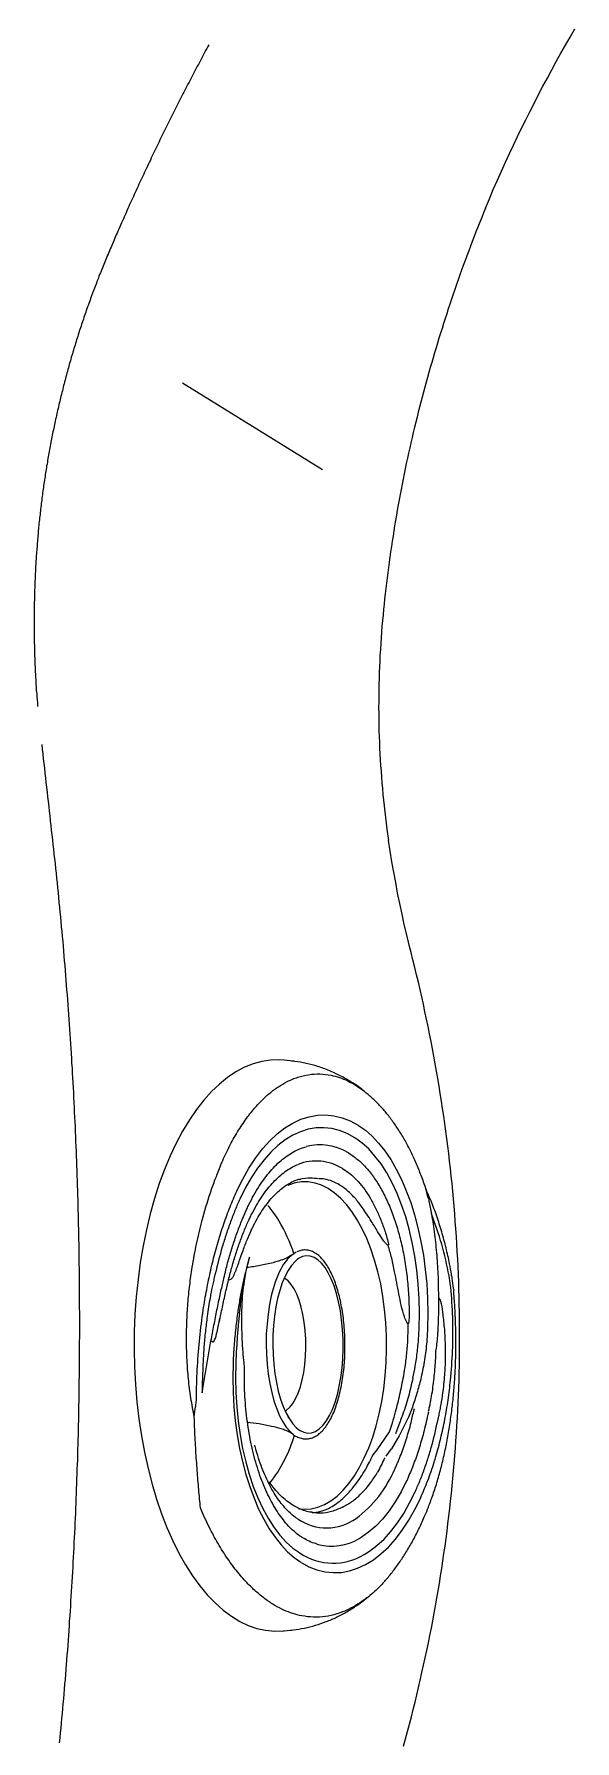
# Model space of a CAD drawing. Extents: x 527 to 614, y 487 to 635.
# Drawn here: x 554.44 to 559.09, y 539.94 to 554.62 of the extents above; entities that cross this region are included whole.
import ezdxf

# ---------------------------------------------------------------- set-up
doc = ezdxf.new("R2010")
doc.units = 0
doc.header["$MEASUREMENT"] = 0
doc.layers.add('1', color=4, linetype='Continuous')

# ---------------------------------------------------------------- blocks, each defined once
blk = doc.blocks.new('NA')
at = {"layer": '1', "color": 3}
for p, q in [((-0.599, -0.581), (-0.57, -0.586)), ((-0.154, -0.657), (-0.161, -0.674)), ((-0.345, -0.847), (-0.348, -0.847)), ((-0.339, -0.87), (-0.347, -0.87)), ((-0.339, -0.87), (-0.339, -0.87)), ((0.338, -0.8), (0.343, -0.801)), ((0.368, -0.808), (0.38, -0.833)), ((0.381, -0.767), (0.385, -0.768)), ((-0.381, -0.946), (-0.344, -0.941)), ((0.487, -0.968), (0.567, -0.988)), ((0.804, -1.006), (0.805, -1.007)), ((0.893, -0.986), (0.894, -0.986)), ((0.982, -0.965), (0.983, -0.966)), ((-2.648, -1.286), (-2.643, -1.339)), ((2.255, -1.339), (2.261, -1.286)), ((-1.978, -1.42), (-1.981, -1.424)), ((-0.943, -1.347), (-0.959, -1.367)), ((-1.902, -1.569), (-1.905, -1.578)), ((-1.905, -1.577), (-1.905, -1.578)), ((-1.63, -1.535), (-1.63, -1.531)), ((1.243, -1.589), (1.243, -1.624)), ((1.316, -1.809), (1.315, -1.81)), ((1.329, -1.787), (1.316, -1.808)), ((1.316, -1.809), (1.317, -1.808)), ((1.451, -1.859), (1.45, -1.86)), ((1.463, -1.839), (1.451, -1.859)), ((1.451, -1.859), (1.452, -1.858)), ((1.581, -1.913), (1.591, -1.898)), ((1.591, -1.898), (1.594, -1.894)), ((-1.134, -2.052), (-1.091, -2.087)), ((1.701, -1.924), (1.7, -1.925)), ((2.004, -1.962), (1.994, -1.978)), ((-1.145, -2.163), (-1.081, -2.21)), ((-1.091, -2.087), (-0.937, -2.192)), ((-0.937, -2.192), (-0.858, -2.218)), ((0.677, -2.186), (0.668, -2.181)), ((-0.994, -2.263), (-1.081, -2.21)), ((-0.875, -2.273), (-0.954, -2.244)), ((-0.743, -2.405), (-0.739, -2.406)), ((-0.048, -2.448), (-0.048, -2.448)), ((-0.048, -2.448), (-0.04, -2.448)), ((-0.043, -2.353), (-0.006, -2.353)), ((0.004, -2.36), (-0.007, -2.353)), ((1.155, -2.505), (1.074, -2.528)), ((1.074, -2.526), (1.132, -2.511)), ((0.259, -2.746), (0.279, -2.745)), ((0.293, -2.743), (0.279, -2.745))]:
    blk.add_line(p, q, dxfattribs=at)
at = {"layer": '1', "color": 3, "flags": 128}
for points in [[(2.261, -1.286), (2.263, -1.246), (2.261, -1.17), (2.25, -1.094), (2.229, -1.019), (2.2, -0.945), (2.161, -0.872), (2.113, -0.8), (2.056, -0.73), (1.991, -0.662), (1.918, -0.596), (1.836, -0.532), (1.747, -0.471), (1.651, -0.412), (1.547, -0.357), (1.437, -0.305), (1.321, -0.257), (1.199, -0.212), (1.072, -0.171), (0.94, -0.134), (0.803, -0.101), (0.663, -0.073), (0.52, -0.048), (0.374, -0.029), (0.225, -0.014), (0.075, -0.003), (-0.075, 0.003), (-0.227, 0.004), (-0.378, 0.001), (-0.528, -0.007), (-0.678, -0.02), (-0.825, -0.037), (-0.97, -0.059), (-1.112, -0.085), (-1.251, -0.115), (-1.385, -0.15), (-1.515, -0.188), (-1.64, -0.231), (-1.76, -0.278), (-1.874, -0.328), (-1.981, -0.381), (-2.081, -0.438)], [(-2.081, -0.438), (-2.175, -0.497), (-2.26, -0.56), (-2.338, -0.624), (-2.408, -0.692), (-2.469, -0.761), (-2.522, -0.832), (-2.566, -0.904), (-2.601, -0.978), (-2.627, -1.052), (-2.643, -1.127), (-2.651, -1.203), (-2.649, -1.279), (-2.648, -1.286)], [(-0.348, -0.847), (-0.472, -0.845), (-0.596, -0.847), (-0.72, -0.854), (-0.841, -0.866), (-0.961, -0.882), (-1.078, -0.903), (-1.192, -0.928), (-1.302, -0.957), (-1.407, -0.99), (-1.507, -1.027), (-1.601, -1.067), (-1.688, -1.111), (-1.769, -1.158), (-1.843, -1.208), (-1.909, -1.261), (-1.967, -1.316), (-2.017, -1.372), (-2.058, -1.431)], [(-0.347, -0.87), (-0.472, -0.868), (-0.597, -0.87), (-0.721, -0.878), (-0.843, -0.89), (-0.963, -0.907), (-1.08, -0.929), (-1.193, -0.956), (-1.301, -0.986), (-1.405, -1.021), (-1.503, -1.06), (-1.594, -1.103), (-1.678, -1.149), (-1.755, -1.198), (-1.824, -1.25), (-1.884, -1.304), (-1.936, -1.361), (-1.978, -1.42)], [(1.137, -0.88), (1.238, -0.93), (1.332, -0.983), (1.419, -1.04), (1.497, -1.1), (1.566, -1.162), (1.627, -1.226), (1.678, -1.293), (1.72, -1.361), (1.753, -1.43), (1.775, -1.501), (1.788, -1.572), (1.79, -1.643), (1.783, -1.714), (1.765, -1.785), (1.738, -1.855), (1.701, -1.924)], [(1.594, -1.894), (1.629, -1.829), (1.656, -1.763), (1.673, -1.696), (1.68, -1.628), (1.678, -1.561), (1.667, -1.494), (1.646, -1.427), (1.615, -1.361), (1.576, -1.296), (1.528, -1.233), (1.47, -1.172), (1.405, -1.113), (1.331, -1.057), (1.25, -1.003), (1.161, -0.952), (1.065, -0.905)], [(0.235, -1.176), (0.158, -1.16), (0.077, -1.148), (-0.007, -1.139), (-0.093, -1.133), (-0.181, -1.132), (-0.268, -1.134), (-0.354, -1.14), (-0.439, -1.15), (-0.52, -1.163), (-0.597, -1.179), (-0.67, -1.199), (-0.737, -1.222), (-0.797, -1.247), (-0.85, -1.275), (-0.896, -1.305), (-0.933, -1.337), (-0.943, -1.347)], [(0.212, -1.23), (0.138, -1.215), (0.06, -1.203), (-0.021, -1.194), (-0.104, -1.19), (-0.188, -1.188), (-0.272, -1.191), (-0.354, -1.197), (-0.435, -1.207), (-0.513, -1.22), (-0.587, -1.236), (-0.655, -1.256), (-0.719, -1.278), (-0.775, -1.303), (-0.825, -1.331), (-0.866, -1.36), (-0.9, -1.391), (-0.915, -1.41)], [(-0.757, -1.295), (-0.75, -1.307), (-0.725, -1.334), (-0.693, -1.36), (-0.652, -1.384), (-0.604, -1.406), (-0.55, -1.426), (-0.49, -1.442), (-0.425, -1.455), (-0.356, -1.465), (-0.284, -1.471), (-0.211, -1.474), (-0.138, -1.473), (-0.065, -1.468), (0.006, -1.46), (0.073, -1.448), (0.137, -1.433), (0.196, -1.415), (0.248, -1.395), (0.294, -1.372), (0.332, -1.346), (0.362, -1.32), (0.383, -1.292), (0.386, -1.287)], [(0.546, -1.399), (0.529, -1.38), (0.495, -1.349), (0.452, -1.321), (0.402, -1.294), (0.345, -1.27), (0.281, -1.249), (0.212, -1.23)], [(0.888, -1.916), (0.958, -1.87), (1.02, -1.822), (1.074, -1.771), (1.12, -1.718), (1.157, -1.664), (1.185, -1.608), (1.204, -1.552), (1.214, -1.494), (1.214, -1.437), (1.205, -1.38), (1.186, -1.323), (1.184, -1.318)], [(-2.059, -1.433), (-2.096, -1.5), (-2.123, -1.569), (-2.14, -1.639), (-2.147, -1.709), (-2.145, -1.779), (-2.132, -1.849), (-2.11, -1.918), (-2.078, -1.987), (-2.037, -2.054), (-1.986, -2.119), (-1.927, -2.183), (-1.858, -2.244), (-1.781, -2.303), (-1.696, -2.359), (-1.603, -2.412), (-1.504, -2.461)], [(-1.598, -1.412), (-1.602, -1.463), (-1.598, -1.52), (-1.584, -1.577), (-1.561, -1.633), (-1.529, -1.689), (-1.488, -1.742), (-1.438, -1.794), (-1.38, -1.844), (-1.314, -1.891), (-1.241, -1.935), (-1.161, -1.976), (-1.074, -2.014), (-0.982, -2.048), (-0.884, -2.078), (-0.782, -2.104), (-0.675, -2.126), (-0.566, -2.144), (-0.454, -2.156), (-0.34, -2.165), (-0.225, -2.168), (-0.11, -2.167), (0.004, -2.162), (0.117, -2.151), (0.228, -2.136), (0.336, -2.117), (0.441, -2.093), (0.541, -2.065), (0.637, -2.033), (0.727, -1.997), (0.811, -1.958), (0.888, -1.916)], [(-0.915, -1.41), (-0.924, -1.423), (-0.94, -1.456), (-0.947, -1.489), (-0.944, -1.522), (-0.932, -1.555), (-0.911, -1.588), (-0.881, -1.619), (-0.843, -1.648), (-0.796, -1.676), (-0.743, -1.701), (-0.682, -1.724), (-0.616, -1.744), (-0.544, -1.761), (-0.468, -1.774), (-0.388, -1.785), (-0.306, -1.791), (-0.222, -1.794), (-0.138, -1.794), (-0.055, -1.789), (0.027, -1.781), (0.106, -1.77), (0.182, -1.755), (0.253, -1.737), (0.32, -1.716), (0.379, -1.692), (0.433, -1.666), (0.478, -1.638), (0.516, -1.608), (0.545, -1.576), (0.565, -1.544), (0.576, -1.511), (0.578, -1.477), (0.571, -1.444), (0.554, -1.411), (0.546, -1.399)], [(-1.992, -1.976), (-1.963, -2.022), (-1.915, -2.085), (-1.858, -2.146), (-1.792, -2.205), (-1.718, -2.262), (-1.637, -2.315), (-1.548, -2.366), (-1.452, -2.414)], [(-1.358, -2.34), (-1.451, -2.293), (-1.538, -2.243), (-1.616, -2.189), (-1.686, -2.133), (-1.748, -2.074), (-1.8, -2.013), (-1.844, -1.95), (-1.855, -1.931)], [(1.7, -1.925), (1.658, -1.985), (1.607, -2.043), (1.548, -2.099), (1.481, -2.152), (1.406, -2.203), (1.323, -2.251), (1.234, -2.296), (1.138, -2.337), (1.037, -2.375), (0.93, -2.408), (0.818, -2.438), (0.702, -2.463), (0.583, -2.484), (0.461, -2.501), (0.337, -2.513), (0.211, -2.52), (0.085, -2.522), (-0.041, -2.52)], [(-0.04, -2.448), (0.085, -2.451), (0.209, -2.448), (0.333, -2.44), (0.456, -2.428), (0.576, -2.411), (0.693, -2.389), (0.806, -2.363), (0.914, -2.332), (1.018, -2.297), (1.115, -2.258), (1.207, -2.216), (1.291, -2.17), (1.368, -2.121), (1.436, -2.068), (1.497, -2.014), (1.548, -1.957), (1.581, -1.913)], [(-1.504, -2.461), (-1.503, -2.461), (-1.502, -2.461)]]:
    blk.add_lwpolyline(points, dxfattribs=at)
at = {"layer": '1', "color": 3}
for centre, radius, start, end in [((-0.388, -0.887), 0.058, 268.4827, 276.4766), ((-0.585, -0.131), 1.302, 232.5052, 253.0521), ((0.394, -0.422), 0.952, 300.506, 310.4245), ((0.031, -2.111), 0.957, 63.1399, 77.6819), ((0.324, -1.558), 0.331, 30.3174, 65.1698), ((0.114, 0.062), 1.512, 288.6989, 300.3299), ((-1.55, -1.709), 0.516, 146.5392, 211.1621), ((-1.325, -1.652), 0.437, 145.7303, 215.3577), ((0.958, -1.56), 0.435, 328.5314, 20.7263), ((-1.449, -1.694), 0.47, 165.8265, 210.3343), ((-1.685, -1.517), 0.0574, 345.2472, 353.8363), ((-1.686, -1.521), 0.0575, 345.8674, 354.4693), ((1.059, -1.593), 0.473, 328.633, 14.21), ((1.263, -1.615), 0.022, 190.5877, 204.1993), ((-0.855, -1.29), 1.03, 216.6584, 247.06), ((-0.746, -2.417), 0.0126, 73.6577, 87.5919), ((0.225, -2.634), 0.0238, 119.9717, 124.4224), ((1.088, -2.528), 0.0142, 171.8222, 180.1553)]:
    blk.add_arc(centre, radius, start, end, dxfattribs=at)
for points, knots in [([(-2.47, -1.285), (-2.457, -1.259), (-2.431, -1.207), (-2.38, -1.129), (-2.318, -1.052), (-2.241, -0.971), (-2.146, -0.887), (-2.03, -0.8), (-1.899, -0.717), (-1.754, -0.638), (-1.646, -0.59), (-1.591, -0.566)], [0, 0, 0, 0, 0.095675, 0.191349, 0.288732, 0.386114, 0.505945, 0.625775, 0.749068, 0.87236, 1, 1, 1, 1]), ([(-1.591, -0.566), (-1.539, -0.561), (-1.434, -0.552), (-1.268, -0.538), (-1.095, -0.526), (-0.94, -0.518), (-0.843, -0.514), (-0.807, -0.513)], [0, 0, 0, 0, 0.2144914, 0.4289951, 0.6481945, 0.8673923, 1, 1, 1, 1]), ([(-0.807, -0.513), (-0.753, -0.503), (-0.646, -0.482), (-0.482, -0.462), (-0.32, -0.45), (-0.158, -0.445), (0.005, -0.448), (0.167, -0.457), (0.325, -0.473), (0.497, -0.497), (0.681, -0.531), (0.897, -0.582), (1.083, -0.638), (1.216, -0.685), (1.269, -0.706), (1.285, -0.712)], [0, 0, 0, 0, 0.07538, 0.15131, 0.22333, 0.295352, 0.369105, 0.442863, 0.514729, 0.586968, 0.682119, 0.778071, 0.907999, 0.972873, 1, 1, 1, 1]), ([(-0.807, -0.513), (-0.776, -0.517), (-0.729, -0.523), (-0.682, -0.53), (-0.666, -0.532)], [0, 0, 0, 0, 0.6641142, 1, 1, 1, 1]), ([(-0.666, -0.532), (-0.648, -0.532), (-0.55, -0.533), (-0.369, -0.539), (-0.126, -0.558), (0.093, -0.586), (0.287, -0.619), (0.456, -0.654), (0.62, -0.695), (0.777, -0.741), (0.927, -0.793), (1.046, -0.839), (1.113, -0.869), (1.135, -0.879)], [0, 0, 0, 0, 0.026705, 0.151394, 0.276414, 0.401114, 0.493454, 0.585793, 0.678039, 0.770288, 0.862263, 0.954108, 1, 1, 1, 1]), ([(-0.465, -0.584), (-0.471, -0.583), (-0.507, -0.582), (-0.551, -0.58), (-0.589, -0.58), (-0.598, -0.58), (-0.6, -0.58), (-0.6, -0.581), (-0.6, -0.581), (-0.6, -0.581), (-0.599, -0.581), (-0.599, -0.581), (-0.599, -0.581)], [0, 0, 0, 0, 0.108692, 0.739507, 0.886435, 0.930204, 0.953135, 0.967768, 0.969534, 0.985431, 0.985934, 1, 1, 1, 1]), ([(-0.57, -0.586), (-0.556, -0.588), (-0.497, -0.597), (-0.393, -0.615), (-0.256, -0.638), (-0.12, -0.663), (0.014, -0.689), (0.146, -0.715), (0.269, -0.741), (0.346, -0.759), (0.381, -0.767)], [0, 0, 0, 0, 0.043161, 0.181129, 0.321653, 0.463935, 0.604255, 0.743141, 0.883109, 1, 1, 1, 1]), ([(0.424, -0.693), (0.418, -0.691), (0.396, -0.686), (0.366, -0.679), (0.313, -0.667), (0.266, -0.658), (0.174, -0.641), (0.069, -0.625), (-0.072, -0.608), (-0.203, -0.596), (-0.334, -0.588), (-0.422, -0.585), (-0.465, -0.584)], [0, 0, 0, 0, 0.024457, 0.078874, 0.10608, 0.214952, 0.242638, 0.424403, 0.56814, 0.711859, 0.855916, 1, 1, 1, 1]), ([(-0.161, -0.674), (-0.162, -0.675), (-0.162, -0.675), (-0.162, -0.677), (-0.161, -0.679), (-0.156, -0.683), (-0.15, -0.686), (-0.146, -0.688)], [0, 0, 0, 0, 0.084324, 0.103055, 0.209091, 0.414326, 1, 1, 1, 1]), ([(-0.146, -0.688), (-0.146, -0.688), (-0.125, -0.699), (-0.06, -0.712), (0.002, -0.726), (0.04, -0.734)], [0, 0, 0, 0, 0.0050144, 0.3854851, 1, 1, 1, 1]), ([(0.012, -0.729), (0.032, -0.733), (0.095, -0.746), (0.199, -0.769), (0.287, -0.788), (0.332, -0.799), (0.338, -0.8)], [0, 0, 0, 0, 0.184335, 0.565629, 0.94738, 1, 1, 1, 1]), ([(1.065, -0.905), (1.051, -0.898), (1.021, -0.885), (0.957, -0.858), (0.872, -0.825), (0.766, -0.788), (0.619, -0.741), (0.502, -0.712), (0.424, -0.693)], [0, 0, 0, 0, 0.073128, 0.157359, 0.32587, 0.494386, 0.662903, 1, 1, 1, 1]), ([(1.285, -0.712), (1.305, -0.719), (1.374, -0.747), (1.485, -0.797), (1.616, -0.866), (1.734, -0.942), (1.833, -1.017), (1.914, -1.091), (1.979, -1.162), (2.034, -1.236), (2.081, -1.317), (2.117, -1.404), (2.139, -1.498), (2.145, -1.594), (2.135, -1.682), (2.114, -1.763), (2.093, -1.81), (2.083, -1.834)], [0, 0, 0, 0, 0.029368, 0.103769, 0.178171, 0.254734, 0.331297, 0.393312, 0.455326, 0.518573, 0.58182, 0.65628, 0.730739, 0.807362, 0.883985, 0.941871, 1, 1, 1, 1]), ([(0.567, -0.988), (0.511, -0.973), (0.421, -0.948), (0.285, -0.919), (0.169, -0.898), (0.041, -0.879), (-0.098, -0.863), (-0.211, -0.854), (-0.288, -0.849), (-0.319, -0.848), (-0.339, -0.847), (-0.345, -0.847), (-0.345, -0.847)], [0, 0, 0, 0, 0.218931, 0.346784, 0.475182, 0.603585, 0.754612, 0.905676, 0.943401, 0.981124, 0.999998, 1, 1, 1, 1]), ([(0.086, -0.903), (0.052, -0.899), (-0.003, -0.893), (-0.101, -0.884), (-0.187, -0.878), (-0.274, -0.873), (-0.317, -0.871), (-0.339, -0.87)], [0, 0, 0, 0, 0.247463, 0.397924, 0.698981, 0.849433, 1, 1, 1, 1]), ([(0.343, -0.802), (0.347, -0.803), (0.391, -0.812), (0.471, -0.834), (0.582, -0.866), (0.689, -0.902), (0.791, -0.941), (0.857, -0.969), (0.89, -0.985), (0.893, -0.986)], [0, 0, 0, 0, 0.021066, 0.214811, 0.40882, 0.600405, 0.794288, 0.98621, 1, 1, 1, 1]), ([(0.38, -0.833), (0.382, -0.835), (0.39, -0.843), (0.404, -0.851), (0.416, -0.856), (0.42, -0.857)], [0, 0, 0, 0, 0.1959692, 0.780793, 1, 1, 1, 1]), ([(0.385, -0.768), (0.409, -0.774), (0.474, -0.788), (0.575, -0.816), (0.689, -0.851), (0.798, -0.889), (0.896, -0.927), (0.955, -0.954), (0.981, -0.966)], [0, 0, 0, 0, 0.109345, 0.295394, 0.479913, 0.664307, 0.849472, 1, 1, 1, 1]), ([(0.42, -0.857), (0.436, -0.864), (0.484, -0.885), (0.533, -0.901), (0.566, -0.911)], [0, 0, 0, 0, 0.332752, 1, 1, 1, 1]), ([(1.135, -0.879), (1.135, -0.879), (1.136, -0.879), (1.136, -0.879), (1.136, -0.879)], [0, 0, 0, 0, 0.136414, 1, 1, 1, 1]), ([(1.136, -0.879), (1.136, -0.879), (1.136, -0.879), (1.137, -0.88), (1.137, -0.88)], [0, 0, 0, 0, 0.109075, 1, 1, 1, 1]), ([(-1.843, -1.439), (-1.839, -1.433), (-1.824, -1.41), (-1.793, -1.371), (-1.748, -1.325), (-1.695, -1.279), (-1.636, -1.236), (-1.569, -1.195), (-1.497, -1.156), (-1.418, -1.119), (-1.334, -1.086), (-1.244, -1.055), (-1.15, -1.028), (-1.052, -1.005), (-0.951, -0.985), (-0.847, -0.969), (-0.74, -0.957), (-0.632, -0.948), (-0.525, -0.944), (-0.444, -0.944), (-0.399, -0.945), (-0.389, -0.945)], [0, 0, 0, 0, 0.023507, 0.080765, 0.137617, 0.194163, 0.250572, 0.306951, 0.363346, 0.419795, 0.476317, 0.532915, 0.589587, 0.646325, 0.703121, 0.759964, 0.816846, 0.873757, 0.930686, 0.98464, 1, 1, 1, 1]), ([(-0.853, -0.97), (-0.857, -1.004), (-0.864, -1.074), (-0.883, -1.17), (-0.9, -1.231), (-0.907, -1.257)], [0, 0, 0, 0, 0.34189, 0.718869, 1, 1, 1, 1]), ([(-0.344, -0.941), (-0.312, -0.938), (-0.243, -0.932), (-0.138, -0.926), (-0.029, -0.922), (0.042, -0.922), (0.077, -0.922)], [0, 0, 0, 0, 0.232391, 0.488548, 0.745614, 1, 1, 1, 1]), ([(0.077, -0.923), (0.102, -0.923), (0.162, -0.924), (0.256, -0.931), (0.359, -0.944), (0.432, -0.956), (0.471, -0.965), (0.477, -0.967)], [0, 0, 0, 0, 0.178787, 0.435118, 0.692172, 0.948957, 1, 1, 1, 1]), ([(0.086, -0.903), (0.139, -0.909), (0.246, -0.921), (0.36, -0.941), (0.44, -0.957), (0.47, -0.964), (0.487, -0.968)], [0, 0, 0, 0, 0.377217, 0.758537, 0.859037, 1, 1, 1, 1]), ([(0.536, -1.247), (0.531, -1.233), (0.515, -1.183), (0.496, -1.093), (0.482, -1.014), (0.478, -0.971), (0.478, -0.967)], [0, 0, 0, 0, 0.15951, 0.557574, 0.956273, 1, 1, 1, 1]), ([(0.565, -0.912), (0.585, -0.919), (0.639, -0.937), (0.719, -0.968), (0.776, -0.994), (0.803, -1.006)], [0, 0, 0, 0, 0.2333708, 0.6402338, 1, 1, 1, 1]), ([(0.798, -1.004), (0.812, -1.01), (0.852, -1.03), (0.914, -1.063), (0.981, -1.106), (1.041, -1.15), (1.094, -1.196), (1.139, -1.243), (1.178, -1.292), (1.208, -1.341), (1.228, -1.383), (1.236, -1.409), (1.238, -1.419)], [0, 0, 0, 0, 0.057794, 0.16743, 0.276926, 0.386302, 0.495632, 0.605007, 0.71463, 0.824819, 0.93602, 1, 1, 1, 1]), ([(0.894, -0.986), (0.906, -0.992), (0.945, -1.011), (1.008, -1.045), (1.079, -1.088), (1.144, -1.135), (1.201, -1.182), (1.251, -1.232), (1.294, -1.282), (1.329, -1.334), (1.351, -1.375), (1.362, -1.399), (1.365, -1.406)], [0, 0, 0, 0, 0.044142, 0.1471276, 0.2499984, 0.3527635, 0.4554778, 0.5582081, 0.6610915, 0.7643507, 0.8683033, 0.909765, 0.909765, 0.909765, 0.909765]), ([(0.983, -0.966), (0.995, -0.972), (1.036, -0.991), (1.102, -1.026), (1.178, -1.072), (1.246, -1.119), (1.308, -1.169), (1.363, -1.22), (1.41, -1.273), (1.449, -1.326), (1.481, -1.381), (1.504, -1.43), (1.513, -1.462), (1.516, -1.475)], [0, 0, 0, 0, 0.0417784, 0.1400876, 0.2382999, 0.3364196, 0.4344873, 0.5325566, 0.6307236, 0.7291516, 0.8280757, 0.9277992, 1, 1, 1, 1]), ([(-1.686, -1.405), (-1.681, -1.398), (-1.666, -1.375), (-1.635, -1.337), (-1.59, -1.293), (-1.539, -1.251), (-1.48, -1.21), (-1.415, -1.172), (-1.344, -1.136), (-1.266, -1.103), (-1.184, -1.072), (-1.111, -1.05), (-1.066, -1.038), (-1.051, -1.034)], [0, 0, 0, 0, 0.051974, 0.152988, 0.253246, 0.352966, 0.452479, 0.551964, 0.651517, 0.751201, 0.85104, 0.951033, 1, 1, 1, 1]), ([(-1.464, -1.237), (-1.448, -1.221), (-1.418, -1.193), (-1.381, -1.168), (-1.365, -1.157)], [0, 0, 0, 0, 0.543533, 1, 1, 1, 1]), ([(-2.386, -1.967), (-2.398, -1.951), (-2.428, -1.908), (-2.468, -1.833), (-2.505, -1.74), (-2.527, -1.64), (-2.533, -1.539), (-2.522, -1.446), (-2.501, -1.361), (-2.481, -1.311), (-2.47, -1.285)], [0, 0, 0, 0, 0.073548, 0.19526, 0.338549, 0.481837, 0.629289, 0.776742, 0.888137, 1, 1, 1, 1]), ([(-1.587, -1.398), (-1.585, -1.392), (-1.574, -1.37), (-1.548, -1.332), (-1.51, -1.283), (-1.479, -1.251), (-1.464, -1.236)], [0, 0, 0, 0, 0.09711, 0.408763, 0.717679, 1, 1, 1, 1]), ([(-0.907, -1.257), (-0.909, -1.265), (-0.916, -1.288), (-0.93, -1.321), (-0.946, -1.349), (-0.955, -1.361), (-0.958, -1.365)], [0, 0, 0, 0, 0.163693, 0.502973, 0.819141, 1, 1, 1, 1]), ([(-0.825, -1.332), (-0.825, -1.332), (-0.826, -1.333), (-0.821, -1.329), (-0.814, -1.324), (-0.807, -1.32), (-0.806, -1.32)], [0, 0, 0, 0, 0.12571, 0.527683, 0.936508, 1, 1, 1, 1]), ([(0.434, -1.311), (0.438, -1.313), (0.448, -1.318), (0.455, -1.323), (0.454, -1.323), (0.454, -1.323)], [0, 0, 0, 0, 0.292551, 0.727444, 1, 1, 1, 1]), ([(0.589, -1.355), (0.585, -1.351), (0.577, -1.34), (0.56, -1.311), (0.545, -1.279), (0.538, -1.255), (0.536, -1.247)], [0, 0, 0, 0, 0.182096, 0.493337, 0.82393, 1, 1, 1, 1]), ([(-2.642, -1.339), (-2.641, -1.348), (-2.638, -1.389), (-2.625, -1.461), (-2.601, -1.556), (-2.57, -1.648), (-2.531, -1.739), (-2.484, -1.827), (-2.43, -1.913), (-2.375, -1.987), (-2.337, -2.032), (-2.321, -2.05)], [0, 0, 0, 0, 0.031754, 0.153806, 0.276015, 0.398877, 0.522905, 0.648627, 0.776586, 0.907316, 1, 1, 1, 1]), ([(-1.901, -1.57), (-1.899, -1.562), (-1.892, -1.535), (-1.873, -1.491), (-1.853, -1.456), (-1.844, -1.44)], [0, 0, 0, 0, 0.1891368, 0.6248897, 1, 1, 1, 1]), ([(-1.628, -1.524), (-1.628, -1.523), (-1.626, -1.504), (-1.617, -1.467), (-1.603, -1.426), (-1.59, -1.403), (-1.587, -1.398)], [0, 0, 0, 0, 0.029107, 0.449937, 0.867327, 1, 1, 1, 1]), ([(-0.94, -1.345), (-0.945, -1.35), (-0.96, -1.365), (-0.978, -1.394), (-0.993, -1.431), (-0.998, -1.468), (-0.995, -1.504), (-0.984, -1.539), (-0.965, -1.573), (-0.938, -1.606), (-0.903, -1.637), (-0.86, -1.666), (-0.811, -1.694), (-0.755, -1.719), (-0.693, -1.741), (-0.626, -1.76), (-0.555, -1.776), (-0.48, -1.79), (-0.402, -1.8), (-0.323, -1.807), (-0.241, -1.81), (-0.16, -1.81), (-0.078, -1.807), (0.002, -1.801), (0.081, -1.791), (0.157, -1.778), (0.229, -1.762), (0.298, -1.743), (0.361, -1.722), (0.42, -1.697), (0.472, -1.67), (0.518, -1.641), (0.557, -1.609), (0.588, -1.576), (0.611, -1.54), (0.625, -1.503), (0.63, -1.466), (0.626, -1.43), (0.617, -1.407), (0.613, -1.395)], [0, 0, 0, 0, 0.011642, 0.039702, 0.06703, 0.093364, 0.118974, 0.144446, 0.170328, 0.197054, 0.224606, 0.252655, 0.280869, 0.309028, 0.337092, 0.365064, 0.392958, 0.420792, 0.448581, 0.476339, 0.504077, 0.531805, 0.559532, 0.587264, 0.615011, 0.642781, 0.670588, 0.698444, 0.726367, 0.754375, 0.78249, 0.810727, 0.839077, 0.867423, 0.895443, 0.922699, 0.948961, 0.974541, 1, 1, 1, 1]), ([(1.236, -1.419), (1.246, -1.45), (1.252, -1.503), (1.246, -1.558), (1.244, -1.581)], [0.252267, 0.252267, 0.252267, 0.252267, 0.7008892, 1, 1, 1, 1]), ([(1.993, -1.977), (1.999, -1.97), (2.028, -1.935), (2.073, -1.865), (2.128, -1.771), (2.172, -1.675), (2.208, -1.577), (2.234, -1.478), (2.249, -1.399), (2.253, -1.352), (2.254, -1.339)], [0, 0, 0, 0, 0.039106, 0.19987, 0.355977, 0.507891, 0.656188, 0.801472, 0.944337, 1, 1, 1, 1]), ([(-1.584, -1.787), (-1.598, -1.757), (-1.627, -1.695), (-1.64, -1.608), (-1.633, -1.556), (-1.63, -1.535)], [0, 0, 0, 0, 0.3641288, 0.73454, 1, 1, 1, 1]), ([(-1.629, -1.526), (-1.629, -1.528), (-1.629, -1.533), (-1.628, -1.561), (-1.619, -1.612), (-1.591, -1.678), (-1.553, -1.738), (-1.51, -1.792), (-1.457, -1.845), (-1.377, -1.912), (-1.272, -1.983), (-1.175, -2.031), (-1.134, -2.052)], [0, 0, 0, 0, 0.0269747, 0.0545812, 0.183364, 0.3141784, 0.4070367, 0.4998952, 0.5954517, 0.691008, 0.8665419, 1, 1, 1, 1]), ([(1.067, -1.903), (1.093, -1.878), (1.146, -1.83), (1.18, -1.776), (1.196, -1.749)], [0, 0, 0, 0, 0.49625, 1, 1, 1, 1]), ([(1.196, -1.749), (1.207, -1.728), (1.228, -1.685), (1.237, -1.641), (1.241, -1.619)], [0, 0, 0, 0, 0.497728, 1, 1, 1, 1]), ([(-1.584, -1.787), (-1.569, -1.815), (-1.539, -1.871), (-1.468, -1.953), (-1.383, -2.027), (-1.313, -2.072), (-1.283, -2.091)], [0, 0, 0, 0, 0.242533, 0.488146, 0.780948, 1, 1, 1, 1]), ([(1.45, -1.86), (1.433, -1.885), (1.397, -1.935), (1.325, -2.005), (1.238, -2.071), (1.137, -2.132), (1.024, -2.186), (0.899, -2.235), (0.764, -2.276), (0.622, -2.31), (0.472, -2.335), (0.318, -2.353), (0.161, -2.362), (0.056, -2.361), (0.004, -2.36)], [0, 0, 0, 0, 0.083333, 0.166667, 0.25, 0.333333, 0.416667, 0.5, 0.583333, 0.666667, 0.75, 0.833333, 0.916667, 1, 1, 1, 1]), ([(0.669, -2.181), (0.669, -2.181), (0.671, -2.176), (0.68, -2.165), (0.701, -2.147), (0.738, -2.121), (0.8, -2.083), (0.892, -2.027), (0.987, -1.966), (1.043, -1.921), (1.067, -1.903)], [0, 0, 0, 0, 0.00027, 0.025282, 0.067353, 0.14109, 0.266757, 0.470507, 0.778093, 1, 1, 1, 1]), ([(1.315, -1.81), (1.301, -1.83), (1.273, -1.87), (1.216, -1.926), (1.149, -1.98), (1.072, -2.03), (0.985, -2.077), (0.89, -2.118), (0.787, -2.156), (0.714, -2.176), (0.677, -2.186)], [0, 0, 0, 0, 0.125, 0.2500001, 0.375, 0.5, 0.625, 0.75, 0.875, 1, 1, 1, 1]), ([(2.083, -1.834), (2.07, -1.859), (2.048, -1.903), (2.017, -1.945), (2.004, -1.962)], [0, 0, 0, 0, 0.575565, 1, 1, 1, 1]), ([(-2.23, -2.143), (-2.254, -2.12), (-2.303, -2.073), (-2.354, -2.014), (-2.379, -1.977), (-2.386, -1.967)], [0, 0, 0, 0, 0.39752, 0.826765, 1, 1, 1, 1]), ([(1.132, -2.513), (1.14, -2.511), (1.187, -2.496), (1.268, -2.466), (1.375, -2.423), (1.476, -2.377), (1.571, -2.327), (1.66, -2.273), (1.743, -2.216), (1.82, -2.156), (1.89, -2.092), (1.952, -2.027), (1.986, -1.982), (2.003, -1.96)], [0, 0, 0, 0, 0.0196, 0.118114, 0.21634, 0.313697, 0.411167, 0.509298, 0.60806, 0.707367, 0.807068, 0.906923, 1, 1, 1, 1]), ([(-2.225, -2.147), (-2.224, -2.149), (-2.2, -2.172), (-2.146, -2.215), (-2.064, -2.277), (-1.974, -2.335), (-1.878, -2.391), (-1.776, -2.444), (-1.702, -2.479), (-1.661, -2.495), (-1.657, -2.497)], [0, 0, 0, 0, 0.008728, 0.169311, 0.331298, 0.494262, 0.65782, 0.821634, 0.985323, 1, 1, 1, 1]), ([(-1.16, -2.151), (-1.161, -2.151), (-1.203, -2.132), (-1.243, -2.111), (-1.283, -2.091)], [0, 0, 0, 0, 0.000546, 1, 1, 1, 1]), ([(0.441, -2.237), (0.48, -2.229), (0.559, -2.213), (0.632, -2.192), (0.669, -2.181)], [0, 0, 0, 0, 0.497852, 1, 1, 1, 1]), ([(-0.767, -2.527), (-0.795, -2.521), (-0.874, -2.504), (-0.999, -2.472), (-1.116, -2.436), (-1.195, -2.407), (-1.269, -2.379), (-1.318, -2.358), (-1.356, -2.341)], [0, 0, 0, 0, 0.129943, 0.367079, 0.605678, 0.722738, 0.781259, 1, 1, 1, 1]), ([(-1.257, -2.238), (-1.257, -2.238), (-1.256, -2.239), (-1.255, -2.239), (-1.255, -2.239)], [0, 0, 0, 0, 0.027969, 1, 1, 1, 1]), ([(-1.255, -2.239), (-1.245, -2.244), (-1.225, -2.253), (-1.183, -2.271), (-1.13, -2.292), (-1.065, -2.316), (-0.974, -2.346), (-0.869, -2.377), (-0.783, -2.396), (-0.746, -2.404)], [0, 0, 0, 0, 0.0661207, 0.1328483, 0.2663211, 0.3997978, 0.5332706, 0.8003891, 1, 1, 1, 1]), ([(-0.044, -2.52), (-0.051, -2.52), (-0.071, -2.519), (-0.103, -2.517), (-0.181, -2.512), (-0.297, -2.499), (-0.441, -2.472), (-0.573, -2.439), (-0.694, -2.401), (-0.838, -2.346), (-0.933, -2.296), (-0.994, -2.263)], [0, 0, 0, 0, 0.018777, 0.056357, 0.093903, 0.244333, 0.394797, 0.523143, 0.651488, 0.779594, 1, 1, 1, 1]), ([(-0.473, -2.394), (-0.526, -2.382), (-0.633, -2.358), (-0.747, -2.321), (-0.827, -2.292), (-0.857, -2.28), (-0.875, -2.273)], [0, 0, 0, 0, 0.3772173, 0.7585371, 0.8590371, 1, 1, 1, 1]), ([(-0.858, -2.218), (-0.827, -2.227), (-0.747, -2.251), (-0.613, -2.284), (-0.507, -2.304), (-0.454, -2.315)], [0, 0, 0, 0, 0.2439379, 0.6195788, 1, 1, 1, 1]), ([(-0.454, -2.315), (-0.422, -2.32), (-0.369, -2.329), (-0.274, -2.341), (-0.19, -2.349), (-0.106, -2.352), (-0.064, -2.353), (-0.043, -2.353)], [0, 0, 0, 0, 0.237006, 0.389566, 0.694903, 0.847453, 1, 1, 1, 1]), ([(-0.006, -2.352), (-0.006, -2.352), (-0.003, -2.348), (0.016, -2.334), (0.07, -2.315), (0.153, -2.293), (0.284, -2.267), (0.378, -2.249), (0.441, -2.237)], [0, 0, 0, 0, 0.000347, 0.036388, 0.144273, 0.358247, 0.57279, 1, 1, 1, 1]), ([(-1.502, -2.461), (-1.454, -2.482), (-1.356, -2.524), (-1.235, -2.566), (-1.113, -2.603), (-0.992, -2.635), (-0.83, -2.67), (-0.663, -2.698), (-0.466, -2.722), (-0.239, -2.738), (0.018, -2.741), (0.189, -2.73), (0.275, -2.724)], [0, 0, 0, 0, 0.100111, 0.200167, 0.230413, 0.322791, 0.415168, 0.507528, 0.599888, 0.733131, 0.86678, 1, 1, 1, 1]), ([(-1.452, -2.414), (-1.438, -2.42), (-1.408, -2.433), (-1.345, -2.46), (-1.26, -2.492), (-1.153, -2.528), (-1.006, -2.572), (-0.89, -2.597), (-0.812, -2.614)], [0, 0, 0, 0, 0.073128, 0.157359, 0.32587, 0.494386, 0.662903, 1, 1, 1, 1]), ([(-0.473, -2.394), (-0.439, -2.401), (-0.384, -2.413), (-0.286, -2.428), (-0.2, -2.438), (-0.113, -2.445), (-0.07, -2.447), (-0.048, -2.448)], [0, 0, 0, 0, 0.247463, 0.397924, 0.698981, 0.849434, 1, 1, 1, 1]), ([(-1.657, -2.498), (-1.633, -2.508), (-1.574, -2.532), (-1.474, -2.568), (-1.358, -2.606), (-1.235, -2.64), (-1.107, -2.67), (-0.976, -2.696), (-0.843, -2.717), (-0.709, -2.735), (-0.574, -2.748), (-0.439, -2.758), (-0.304, -2.763), (-0.17, -2.765), (-0.036, -2.763), (0.095, -2.758), (0.194, -2.752), (0.247, -2.747), (0.259, -2.746)], [0, 0, 0, 0, 0.0455252, 0.1108648, 0.1781391, 0.2469525, 0.3163858, 0.3854021, 0.4539026, 0.5218171, 0.5889858, 0.6558129, 0.7221689, 0.7880485, 0.8534673, 0.9184633, 0.982861, 1, 1, 1, 1]), ([(-0.812, -2.614), (-0.805, -2.616), (-0.783, -2.621), (-0.753, -2.627), (-0.7, -2.637), (-0.653, -2.645), (-0.561, -2.658), (-0.456, -2.669), (-0.315, -2.676), (-0.184, -2.675), (-0.053, -2.669), (0.034, -2.659), (0.078, -2.654)], [0, 0, 0, 0, 0.024457, 0.078874, 0.106079, 0.214952, 0.242638, 0.424403, 0.56814, 0.711859, 0.855916, 1, 1, 1, 1]), ([(-0.758, -2.529), (-0.758, -2.529), (-0.746, -2.532), (-0.727, -2.536), (-0.697, -2.543), (-0.653, -2.551), (-0.591, -2.562), (-0.515, -2.572), (-0.412, -2.584), (-0.319, -2.59), (-0.25, -2.592), (-0.234, -2.592)], [0, 0, 0, 0, 0.000715, 0.073393, 0.1097219, 0.1824198, 0.3277255, 0.4730653, 0.6184802, 0.909309, 1, 1, 1, 1]), ([(-0.017, -2.611), (-0.019, -2.611), (-0.023, -2.61), (-0.031, -2.61), (-0.042, -2.609), (-0.063, -2.608), (-0.104, -2.606), (-0.163, -2.601), (-0.21, -2.595), (-0.234, -2.592)], [0, 0, 0, 0, 0.0207362, 0.0615146, 0.1022965, 0.1838688, 0.3470282, 0.673495, 1, 1, 1, 1]), ([(0.211, -2.615), (0.182, -2.615), (0.106, -2.614), (0.03, -2.612), (-0.017, -2.611)], [0, 0, 0, 0, 0.378941, 1, 1, 1, 1]), ([(0.078, -2.654), (0.083, -2.653), (0.12, -2.649), (0.164, -2.642), (0.202, -2.629), (0.211, -2.623), (0.213, -2.62), (0.213, -2.619), (0.213, -2.617), (0.213, -2.617), (0.212, -2.616), (0.212, -2.615), (0.211, -2.615)], [0, 0, 0, 0, 0.108692, 0.739507, 0.886436, 0.930204, 0.953135, 0.967768, 0.969534, 0.985431, 0.985934, 1, 1, 1, 1]), ([(0.939, -2.554), (0.881, -2.564), (0.763, -2.582), (0.582, -2.6), (0.398, -2.612), (0.275, -2.613), (0.213, -2.614)], [0, 0, 0, 0, 0.247158, 0.496041, 0.747293, 1, 1, 1, 1]), ([(0.407, -2.705), (0.498, -2.687), (0.682, -2.648), (0.853, -2.586), (0.939, -2.554)], [0, 0, 0, 0, 0.4962112, 1, 1, 1, 1]), ([(0.417, -2.727), (0.448, -2.721), (0.526, -2.708), (0.648, -2.68), (0.785, -2.643), (0.92, -2.6), (1.04, -2.556), (1.113, -2.523), (1.144, -2.509)], [0, 0, 0, 0, 0.120095, 0.304937, 0.490444, 0.676212, 0.862899, 1, 1, 1, 1]), ([(1.074, -2.528), (1.056, -2.531), (1.021, -2.537), (0.976, -2.547), (0.949, -2.552), (0.939, -2.554)], [0, 0, 0, 0, 0.386229, 0.778881, 1, 1, 1, 1]), ([(0.275, -2.724), (0.29, -2.722), (0.334, -2.718), (0.378, -2.71), (0.407, -2.705)], [0, 0, 0, 0, 0.3359446, 1, 1, 1, 1]), ([(0.296, -2.743), (0.297, -2.743), (0.327, -2.741), (0.368, -2.736), (0.407, -2.728), (0.417, -2.726)], [0, 0, 0, 0, 0.024972, 0.735541, 1, 1, 1, 1])]:
    blk.add_open_spline(points, degree=3, knots=knots, dxfattribs=at)
blk = doc.blocks.new('VANGUARD')
at = {"layer": '1', "color": 3, "linetype": 'Continuous'}
blk.add_line((28.814, 46.593), (30.019, 45.846), dxfattribs=at)
at = {"layer": '1', "color": 2}
for points in [[(31.421, 48.096), (31.454, 48.176), (31.488, 48.255), (31.523, 48.335), (31.558, 48.414), (31.593, 48.491), (31.627, 48.565), (31.662, 48.638), (31.697, 48.711), (31.732, 48.783), (31.768, 48.856), (31.804, 48.928), (31.841, 49), (31.878, 49.072), (31.915, 49.143), (31.953, 49.214), (31.991, 49.285), (32.03, 49.356), (32.069, 49.427), (32.109, 49.497), (32.149, 49.567), (32.189, 49.637)], [(31.421, 48.096), (31.404, 48.055), (31.388, 48.014), (31.371, 47.973), (31.355, 47.932), (31.339, 47.891), (31.323, 47.85), (31.307, 47.809), (31.292, 47.768), (31.276, 47.727), (31.261, 47.686), (31.245, 47.644), (31.23, 47.603), (31.215, 47.562), (31.2, 47.52), (31.186, 47.479), (31.171, 47.437), (31.157, 47.395), (31.143, 47.354), (31.128, 47.312), (31.114, 47.27), (31.101, 47.229), (31.087, 47.187), (31.073, 47.145), (31.06, 47.103), (31.047, 47.061), (31.033, 47.019), (31.02, 46.977), (31.008, 46.935), (30.995, 46.893), (30.982, 46.851), (30.97, 46.808), (30.958, 46.766), (30.945, 46.724), (30.933, 46.681), (30.922, 46.639), (30.91, 46.597), (30.898, 46.554), (30.887, 46.512), (30.875, 46.469), (30.864, 46.426), (30.853, 46.384), (30.842, 46.341), (30.832, 46.298), (30.821, 46.254), (30.81, 46.21), (30.799, 46.165), (30.789, 46.121), (30.779, 46.076), (30.769, 46.032), (30.759, 45.988), (30.749, 45.943), (30.739, 45.899), (30.73, 45.854), (30.721, 45.81), (30.712, 45.765), (30.703, 45.721), (30.694, 45.676), (30.686, 45.631), (30.678, 45.587), (30.67, 45.542), (30.662, 45.497), (30.654, 45.453), (30.646, 45.408), (30.639, 45.363), (30.632, 45.318), (30.625, 45.273), (30.618, 45.229), (30.611, 45.184), (30.604, 45.139), (30.598, 45.094), (30.592, 45.049), (30.586, 45.004), (30.58, 44.959), (30.574, 44.914), (30.569, 44.869), (30.563, 44.823), (30.558, 44.778), (30.553, 44.733), (30.549, 44.688), (30.544, 44.642), (30.539, 44.596), (30.535, 44.549), (30.53, 44.499), (30.526, 44.449), (30.523, 44.399), (30.519, 44.349), (30.516, 44.299), (30.513, 44.249), (30.511, 44.199), (30.508, 44.149), (30.506, 44.1), (30.505, 44.05), (30.504, 44), (30.503, 43.95), (30.502, 43.9), (30.502, 43.85), (30.501, 43.8), (30.502, 43.75), (30.502, 43.7), (30.503, 43.65), (30.504, 43.601), (30.506, 43.551), (30.508, 43.501), (30.51, 43.451), (30.512, 43.401), (30.515, 43.351), (30.518, 43.301), (30.522, 43.251), (30.525, 43.202), (30.529, 43.152), (30.534, 43.102), (30.538, 43.052), (30.543, 43.002), (30.549, 42.953), (30.554, 42.903), (30.56, 42.853), (30.566, 42.804), (30.573, 42.754), (30.587, 42.655)], [(30.716, 34.866), (30.733, 34.928), (30.75, 34.991), (30.767, 35.054), (30.783, 35.118), (30.799, 35.181), (30.815, 35.244), (30.83, 35.307), (30.845, 35.371), (30.86, 35.434), (30.874, 35.498), (30.888, 35.561), (30.902, 35.625), (30.916, 35.689), (30.929, 35.753), (30.942, 35.816), (30.955, 35.88), (30.967, 35.944), (30.979, 36.008), (30.991, 36.072), (31.002, 36.137), (31.013, 36.201), (31.024, 36.265), (31.034, 36.329), (31.044, 36.394), (31.054, 36.458), (31.063, 36.522), (31.073, 36.587), (31.081, 36.651), (31.09, 36.716), (31.098, 36.78), (31.106, 36.845), (31.113, 36.91), (31.121, 36.974), (31.128, 37.039), (31.134, 37.104), (31.14, 37.169), (31.146, 37.234), (31.152, 37.298), (31.157, 37.363), (31.162, 37.428), (31.167, 37.493), (31.171, 37.558), (31.175, 37.623), (31.179, 37.688), (31.182, 37.753), (31.185, 37.818), (31.188, 37.883), (31.19, 37.948), (31.193, 38.013), (31.194, 38.078), (31.196, 38.143), (31.197, 38.208), (31.198, 38.274), (31.198, 38.339), (31.198, 38.404), (31.198, 38.469), (31.197, 38.534), (31.197, 38.599), (31.195, 38.664), (31.194, 38.729), (31.192, 38.794), (31.19, 38.859), (31.188, 38.924), (31.185, 38.99), (31.182, 39.055), (31.178, 39.12), (31.175, 39.185), (31.17, 39.249), (31.166, 39.314), (31.161, 39.379), (31.156, 39.444), (31.151, 39.509), (31.145, 39.574), (31.139, 39.639), (31.133, 39.704), (31.126, 39.768), (31.119, 39.833), (31.112, 39.898), (31.105, 39.962), (31.097, 40.027), (31.088, 40.092), (31.08, 40.156), (31.071, 40.221), (31.062, 40.285), (31.052, 40.35), (31.042, 40.414), (31.032, 40.479), (31.022, 40.543), (31.011, 40.607), (31, 40.671), (30.989, 40.735), (30.977, 40.8), (30.965, 40.864), (30.953, 40.928), (30.94, 40.992), (30.927, 41.056), (30.914, 41.119), (30.9, 41.183), (30.887, 41.247), (30.873, 41.31), (30.858, 41.374), (30.843, 41.437), (30.828, 41.501), (30.813, 41.564), (30.797, 41.628), (30.781, 41.691), (30.765, 41.755), (30.743, 41.844), (30.722, 41.933), (30.703, 42.023), (30.683, 42.113), (30.665, 42.202), (30.648, 42.293), (30.631, 42.383), (30.616, 42.473), (30.587, 42.655)]]:
    blk.add_lwpolyline(points, dxfattribs=at)
at = {"layer": '1', "color": 3, "linetype": 'Continuous'}
for points in [[(29.04, 49.501), (29.032, 49.485), (29.022, 49.468), (29.013, 49.451), (29.004, 49.434), (28.995, 49.417), (28.986, 49.4), (28.977, 49.383), (28.968, 49.366), (28.959, 49.349), (28.95, 49.332), (28.941, 49.315), (28.932, 49.299), (28.923, 49.282), (28.914, 49.265), (28.905, 49.248), (28.896, 49.231), (28.888, 49.214), (28.879, 49.197), (28.87, 49.179), (28.861, 49.162), (28.852, 49.145), (28.843, 49.128), (28.835, 49.111), (28.826, 49.094), (28.817, 49.077), (28.808, 49.06), (28.8, 49.043), (28.791, 49.026), (28.782, 49.009), (28.774, 48.992), (28.765, 48.975), (28.756, 48.957), (28.748, 48.94), (28.739, 48.923), (28.73, 48.906), (28.722, 48.889), (28.713, 48.872), (28.705, 48.854), (28.696, 48.837), (28.688, 48.82), (28.679, 48.803), (28.671, 48.786), (28.662, 48.768), (28.654, 48.751), (28.645, 48.734), (28.637, 48.717), (28.628, 48.7), (28.62, 48.682), (28.612, 48.665), (28.603, 48.648), (28.595, 48.63), (28.587, 48.613), (28.578, 48.596), (28.57, 48.579), (28.562, 48.561), (28.553, 48.544), (28.545, 48.527), (28.537, 48.509), (28.529, 48.492), (28.52, 48.475), (28.512, 48.457), (28.504, 48.44), (28.499, 48.428), (28.488, 48.405), (28.48, 48.388), (28.472, 48.37), (28.463, 48.353), (28.455, 48.336), (28.447, 48.318), (28.439, 48.301), (28.431, 48.283), (28.423, 48.266), (28.415, 48.248), (28.407, 48.231), (28.399, 48.213), (28.391, 48.196), (28.383, 48.178), (28.375, 48.161), (28.367, 48.143), (28.359, 48.126), (28.352, 48.108), (28.344, 48.091), (28.336, 48.073), (28.328, 48.056), (28.32, 48.038), (28.312, 48.021), (28.305, 48.003), (28.297, 47.985), (28.289, 47.968), (28.281, 47.95), (28.274, 47.933), (28.266, 47.915), (28.258, 47.897), (28.251, 47.88), (28.244, 47.865), (28.235, 47.844), (28.222, 47.814), (28.205, 47.775)], [(28.205, 47.774), (28.199, 47.759), (28.192, 47.744), (28.186, 47.729), (28.179, 47.714), (28.173, 47.699), (28.167, 47.684), (28.16, 47.669), (28.154, 47.654), (28.148, 47.64), (28.142, 47.625), (28.136, 47.611), (28.13, 47.596), (28.124, 47.582), (28.119, 47.567), (28.113, 47.553), (28.107, 47.538), (28.101, 47.524), (28.095, 47.509), (28.09, 47.494), (28.084, 47.48), (28.078, 47.465), (28.073, 47.451), (28.067, 47.436), (28.062, 47.421), (28.056, 47.407), (28.05, 47.392), (28.045, 47.377), (28.039, 47.363), (28.034, 47.348), (28.029, 47.333), (28.023, 47.318), (28.018, 47.304), (28.013, 47.289), (28.007, 47.274), (28.002, 47.259), (27.997, 47.245), (27.992, 47.23), (27.986, 47.215), (27.981, 47.2), (27.976, 47.185), (27.971, 47.171), (27.966, 47.156), (27.961, 47.141), (27.956, 47.126), (27.951, 47.111), (27.946, 47.096), (27.941, 47.081), (27.936, 47.066), (27.931, 47.052), (27.926, 47.037), (27.922, 47.022), (27.917, 47.007), (27.912, 46.992), (27.907, 46.977), (27.903, 46.962), (27.898, 46.947), (27.893, 46.932), (27.889, 46.917), (27.884, 46.902), (27.88, 46.887), (27.875, 46.872), (27.871, 46.857), (27.866, 46.842), (27.862, 46.827), (27.857, 46.812), (27.853, 46.797), (27.849, 46.782), (27.844, 46.766), (27.84, 46.751), (27.836, 46.736), (27.832, 46.721), (27.828, 46.706), (27.823, 46.691), (27.819, 46.676), (27.815, 46.661), (27.811, 46.645), (27.807, 46.63), (27.803, 46.615), (27.799, 46.6), (27.795, 46.585), (27.791, 46.57), (27.787, 46.554), (27.783, 46.539), (27.78, 46.524), (27.776, 46.509), (27.772, 46.493), (27.768, 46.478), (27.764, 46.463), (27.761, 46.448), (27.757, 46.432), (27.753, 46.417), (27.75, 46.402), (27.746, 46.387), (27.743, 46.371), (27.739, 46.356), (27.736, 46.341), (27.732, 46.325), (27.729, 46.31), (27.726, 46.295), (27.722, 46.279), (27.719, 46.264), (27.716, 46.249), (27.712, 46.233), (27.709, 46.218), (27.706, 46.203), (27.703, 46.187), (27.699, 46.172), (27.696, 46.157), (27.693, 46.141), (27.69, 46.126), (27.687, 46.11), (27.684, 46.095), (27.681, 46.08), (27.678, 46.064), (27.675, 46.049), (27.672, 46.033), (27.67, 46.018), (27.667, 46.003), (27.664, 45.987), (27.661, 45.972), (27.659, 45.956), (27.656, 45.941), (27.653, 45.925), (27.651, 45.91), (27.648, 45.894), (27.645, 45.879), (27.643, 45.863), (27.64, 45.848), (27.638, 45.832), (27.635, 45.817), (27.633, 45.801), (27.631, 45.786), (27.628, 45.771), (27.626, 45.755), (27.624, 45.74), (27.621, 45.724), (27.619, 45.709), (27.617, 45.693), (27.615, 45.678), (27.613, 45.662), (27.61, 45.647), (27.608, 45.631), (27.606, 45.615), (27.604, 45.6), (27.602, 45.584), (27.6, 45.569), (27.598, 45.553), (27.597, 45.538), (27.595, 45.522), (27.593, 45.507), (27.591, 45.492), (27.589, 45.476), (27.588, 45.461), (27.586, 45.445), (27.584, 45.43), (27.583, 45.414), (27.581, 45.399), (27.579, 45.383), (27.578, 45.368), (27.576, 45.352), (27.575, 45.337), (27.573, 45.321), (27.572, 45.306), (27.571, 45.291), (27.569, 45.275), (27.568, 45.26), (27.567, 45.244), (27.565, 45.229), (27.564, 45.214), (27.563, 45.198), (27.562, 45.183), (27.561, 45.167), (27.559, 45.152), (27.558, 45.137), (27.557, 45.121), (27.556, 45.106), (27.555, 45.091), (27.554, 45.075), (27.553, 45.06), (27.552, 45.045), (27.551, 45.029), (27.55, 45.014), (27.55, 44.998), (27.549, 44.983), (27.548, 44.968), (27.547, 44.952), (27.546, 44.937), (27.546, 44.921), (27.545, 44.906), (27.544, 44.89), (27.544, 44.875), (27.543, 44.86), (27.542, 44.844), (27.542, 44.829), (27.541, 44.813), (27.541, 44.798), (27.54, 44.782), (27.54, 44.767), (27.54, 44.752), (27.539, 44.736), (27.539, 44.721), (27.538, 44.705), (27.538, 44.69), (27.538, 44.674), (27.538, 44.659), (27.537, 44.644), (27.537, 44.628), (27.537, 44.613), (27.537, 44.597), (27.537, 44.582), (27.537, 44.566), (27.537, 44.551), (27.537, 44.535), (27.537, 44.52), (27.537, 44.505), (27.537, 44.489), (27.537, 44.474), (27.537, 44.458), (27.537, 44.443), (27.537, 44.427), (27.537, 44.412), (27.538, 44.397), (27.538, 44.381), (27.538, 44.366), (27.538, 44.35), (27.539, 44.335), (27.539, 44.319), (27.54, 44.304), (27.54, 44.288), (27.54, 44.273), (27.541, 44.258), (27.541, 44.242), (27.542, 44.227), (27.543, 44.211), (27.543, 44.196), (27.544, 44.18), (27.544, 44.165), (27.545, 44.149), (27.546, 44.134), (27.546, 44.118), (27.547, 44.103), (27.548, 44.088), (27.549, 44.072), (27.55, 44.057), (27.551, 44.041), (27.551, 44.026), (27.552, 44.01), (27.553, 43.995), (27.554, 43.979), (27.555, 43.963), (27.556, 43.948), (27.558, 43.932), (27.559, 43.916), (27.56, 43.902), (27.561, 43.888), (27.562, 43.869), (27.565, 43.841), (27.567, 43.809)], [(27.602, 43.482), (27.606, 43.441), (27.611, 43.4), (27.616, 43.359), (27.621, 43.318), (27.625, 43.277), (27.63, 43.236), (27.635, 43.195), (27.639, 43.154), (27.644, 43.113), (27.649, 43.072), (27.653, 43.031), (27.658, 42.99), (27.663, 42.949), (27.667, 42.908), (27.672, 42.867), (27.676, 42.826), (27.681, 42.785), (27.685, 42.744), (27.69, 42.703), (27.694, 42.662), (27.699, 42.621), (27.703, 42.58), (27.708, 42.539), (27.712, 42.498), (27.717, 42.457), (27.721, 42.416), (27.726, 42.375), (27.73, 42.333), (27.734, 42.291), (27.739, 42.249), (27.743, 42.207), (27.747, 42.165), (27.751, 42.123), (27.755, 42.082), (27.759, 42.04), (27.763, 41.998), (27.767, 41.956), (27.771, 41.914), (27.775, 41.872), (27.779, 41.83), (27.783, 41.788), (27.786, 41.746), (27.79, 41.704), (27.793, 41.662), (27.797, 41.62), (27.8, 41.579), (27.804, 41.537), (27.807, 41.495), (27.811, 41.453), (27.814, 41.411), (27.817, 41.369), (27.82, 41.327), (27.824, 41.285), (27.827, 41.243), (27.83, 41.201), (27.833, 41.159), (27.836, 41.117), (27.839, 41.075), (27.842, 41.033), (27.844, 40.991), (27.847, 40.949), (27.85, 40.907), (27.853, 40.865), (27.855, 40.823), (27.858, 40.781), (27.86, 40.739), (27.863, 40.697), (27.865, 40.655), (27.868, 40.613), (27.87, 40.571), (27.872, 40.529), (27.875, 40.487), (27.877, 40.445), (27.879, 40.403), (27.881, 40.361), (27.883, 40.319), (27.885, 40.277), (27.887, 40.235), (27.889, 40.193), (27.891, 40.151), (27.893, 40.109), (27.894, 40.067), (27.896, 40.025), (27.898, 39.983), (27.899, 39.94), (27.901, 39.898), (27.903, 39.856), (27.904, 39.814), (27.905, 39.772), (27.907, 39.73), (27.908, 39.688), (27.909, 39.646), (27.911, 39.604), (27.912, 39.562), (27.913, 39.52), (27.914, 39.478), (27.915, 39.436), (27.916, 39.394), (27.917, 39.352), (27.918, 39.309), (27.919, 39.267), (27.92, 39.225), (27.921, 39.183), (27.921, 39.141), (27.922, 39.099), (27.923, 39.057), (27.923, 39.015), (27.924, 38.973), (27.924, 38.931), (27.925, 38.889), (27.925, 38.847), (27.925, 38.804), (27.926, 38.762), (27.926, 38.72), (27.926, 38.678), (27.926, 38.636), (27.927, 38.594), (27.927, 38.552), (27.927, 38.51), (27.927, 38.468), (27.927, 38.426), (27.927, 38.384), (27.926, 38.342), (27.926, 38.299), (27.926, 38.257), (27.926, 38.215), (27.925, 38.173), (27.925, 38.131), (27.924, 38.089), (27.924, 38.047), (27.923, 38.005), (27.923, 37.963), (27.922, 37.921), (27.922, 37.879), (27.921, 37.836), (27.92, 37.794), (27.919, 37.752), (27.918, 37.71), (27.918, 37.668), (27.917, 37.626), (27.916, 37.584), (27.915, 37.542), (27.913, 37.5), (27.912, 37.458), (27.911, 37.416), (27.91, 37.374), (27.909, 37.331), (27.907, 37.289), (27.906, 37.247), (27.905, 37.205), (27.903, 37.163), (27.902, 37.121), (27.9, 37.079), (27.898, 37.037), (27.897, 36.995), (27.895, 36.953), (27.893, 36.911), (27.892, 36.869), (27.89, 36.827), (27.888, 36.785), (27.886, 36.742), (27.884, 36.7), (27.882, 36.658), (27.88, 36.616), (27.878, 36.574), (27.876, 36.532), (27.873, 36.49), (27.871, 36.448), (27.869, 36.406), (27.866, 36.364), (27.864, 36.322), (27.862, 36.28), (27.859, 36.238), (27.857, 36.196), (27.854, 36.154), (27.851, 36.112), (27.849, 36.07), (27.846, 36.028), (27.843, 35.986), (27.84, 35.944), (27.838, 35.902), (27.835, 35.86), (27.832, 35.818), (27.829, 35.776), (27.826, 35.734), (27.823, 35.692), (27.819, 35.65), (27.816, 35.608), (27.813, 35.566), (27.81, 35.524), (27.806, 35.482), (27.803, 35.44), (27.799, 35.398), (27.796, 35.356), (27.792, 35.314), (27.789, 35.272), (27.785, 35.23), (27.782, 35.188), (27.778, 35.146), (27.774, 35.104), (27.77, 35.063), (27.766, 35.021), (27.762, 34.979), (27.758, 34.937), (27.754, 34.895)]]:
    blk.add_lwpolyline(points, dxfattribs=at)
at = {"layer": '1', "rotation": 90}
blk.add_blockref('NA', (28.402, 38.505), dxfattribs=at)

msp = doc.modelspace()

# ---------------------------------------------------------------- block references
at = {"layer": '1'}
msp.add_blockref('VANGUARD', (526.9, 505.027), dxfattribs=at)

doc.saveas('drawing.dxf')
